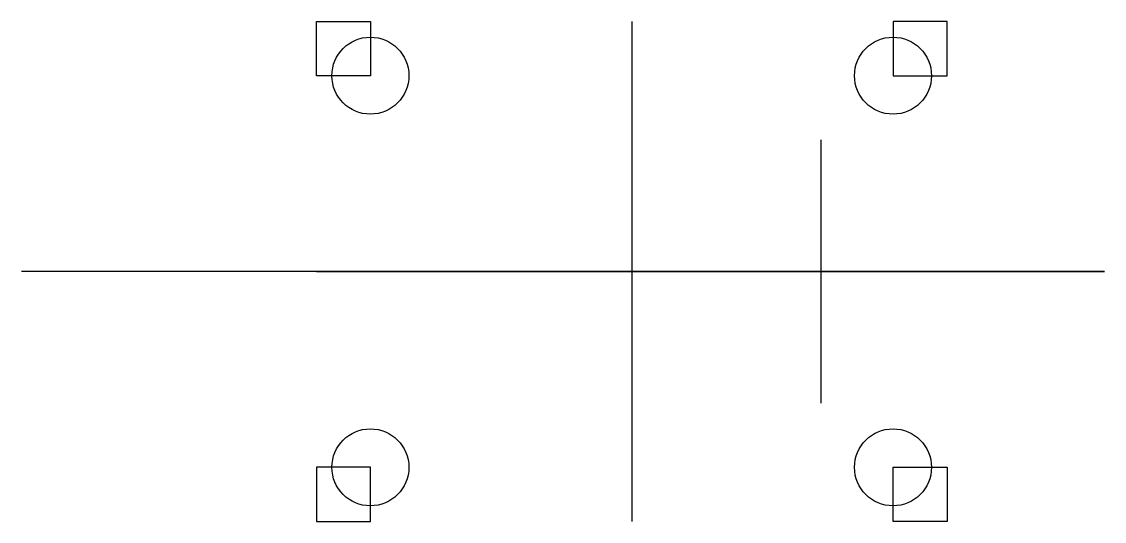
# Model space of a CAD drawing. Header units: millimetres. Extents: x 1633 to 1823, y 1488 to 1915.
# Drawn here: x 1633.2 to 1713.4, y 1878.1 to 1915.1 of the extents above; entities outside this region: 4.
import ezdxf

# ---------------------------------------------------------------- set-up
doc = ezdxf.new("R2010")
doc.units = ezdxf.units.MM
doc.layers.get('0').update_dxf_attribs({"color": 253})
doc.layers.get('Defpoints').update_dxf_attribs({"color": 253})
for name, color, linetype in [('Layer1', 252, 'Continuous'), ('Layer2', 254, 'Continuous'), ('Layer3', 150, 'Continuous')]:
    doc.layers.add(name, color=color, linetype=linetype)

msp = doc.modelspace()

# ---------------------------------------------------------------- linework, layer by layer
for centre in [(1659.07, 1911.094), (1697.77, 1911.094), (1659.07, 1882.094), (1697.77, 1882.094)]:
    msp.add_circle(centre, 2.85)
at = {"layer": 'Defpoints', "extrusion": (0, -1, 6.12323e-17)}
msp.add_circle((1692.42, 35.5, -1896.594), 12.05, dxfattribs=at)
at = {"layer": 'Layer1'}
for p, q in [((1655.07, 1915.094), (1659.07, 1915.094)), ((1655.07, 1911.094), (1655.07, 1915.094)), ((1655.07, 1911.094), (1655.07, 1915.094)), ((1659.07, 1915.094), (1659.07, 1911.094)), ((1678.42, 1915.094), (1678.42, 1878.094)), ((1678.42, 1915.094, 1.7), (1678.42, 1878.094, 1.7)), ((1701.77, 1915.094), (1697.77, 1915.094)), ((1697.77, 1915.094), (1697.77, 1911.094)), ((1701.77, 1911.094), (1701.77, 1915.094)), ((1659.07, 1911.094), (1655.07, 1911.094)), ((1697.77, 1911.094), (1701.77, 1911.094)), ((1701.77, 1896.594, 39), (1647.371, 1896.594, 39)), ((1655.07, 1896.594), (1701.77, 1896.594)), ((1655.07, 1896.594, 1.7), (1701.77, 1896.594, 1.7)), ((1678.42, 1896.594, 1.7), (1678.42, 1896.594, 39.7)), ((1678.42, 1896.594, 14.7), (1692.92, 1896.594, 14.7)), ((1701.77, 1896.594), (1701.77, 1896.594, 51)), ((1701.77, 1896.594), (1701.77, 1896.594, 39)), ((1659.07, 1882.094), (1655.07, 1882.094)), ((1655.07, 1882.094), (1655.07, 1878.094)), ((1655.07, 1882.094), (1655.07, 1882.094, 1.7)), ((1659.07, 1882.094, 1.7), (1655.07, 1882.094, 1.7)), ((1655.07, 1882.094, 1.7), (1655.07, 1878.094, 1.7)), ((1659.07, 1878.094), (1659.07, 1882.094)), ((1659.07, 1882.094), (1659.07, 1882.094, 1.7)), ((1659.07, 1878.094, 1.7), (1659.07, 1882.094, 1.7)), ((1697.77, 1878.094), (1697.77, 1882.094)), ((1697.77, 1882.094), (1701.77, 1882.094)), ((1701.77, 1882.094), (1701.77, 1878.094)), ((1655.07, 1878.094), (1659.07, 1878.094)), ((1655.07, 1878.094), (1655.07, 1878.094)), ((1655.07, 1878.094), (1655.07, 1878.094, 1.7)), ((1655.07, 1878.094, 1.7), (1659.07, 1878.094, 1.7)), ((1701.77, 1878.094), (1697.77, 1878.094)), ((1701.77, 1878.094), (1701.77, 1878.094))]:
    msp.add_line(p, q, dxfattribs=at)
at = {"layer": 'Layer1', "extrusion": (0, 0, -1)}
for p, q in [((1678.42, 1896.594), (1692.42, 1896.594)), ((1678.42, 1896.594), (1692.42, 1896.594)), ((1692.42, 1896.594), (1692.42, 1896.594, 64.187))]:
    msp.add_line(p, q, dxfattribs=at)
at = {"layer": 'Layer1', "extrusion": (-4.86882e-15, -1, 0)}
msp.add_line((1659.07, 1878.094), (1659.07, 1878.094, 1.7), dxfattribs=at)
at = {"layer": 'Layer2'}
for p, q in [((1692.42, 1896.594, 39), (1692.42, 1896.594, 54.5)), ((1692.42, 1896.594, 51), (1701.77, 1896.594, 51)), ((1701.77, 1896.594), (1701.77, 1896.594, 51))]:
    msp.add_line(p, q, dxfattribs=at)
at = {"layer": 'Layer2', "extrusion": (0, 1, -1.83697e-16)}
msp.add_circle((-1692.42, 35.5, 1896.594), 15.5, dxfattribs=at)
at = {"layer": 'Layer3'}
for p, q in [((1692.42, 1906.344, 35.5), (1692.42, 1886.844, 35.5)), ((1701.77, 1896.594, 51), (1633.245, 1896.594, 51)), ((1678.42, 1896.594, 14.7), (1686.786, 1896.594, 37.562)), ((1713.42, 1896.594, 35.5), (1694.135, 1896.594, 41.25)), ((1713.42, 1896.594, -0.162), (1701.77, 1896.594)), ((1713.42, 1896.594, 35.5), (1713.42, 1896.594, -0.162)), ((1796.027, 1487.723, 37.562), (1789.111, 1487.723, 18.663)), ((1822.661, 1487.723, 35.5), (1803.376, 1487.723, 41.25))]:
    msp.add_line(p, q, dxfattribs=at)
at = {"layer": 'Layer3', "extrusion": (0, -1, 6.12323e-17)}
for centre in [(1692.42, 35.5, -1896.594), (1801.661, 35.5, -1487.723)]:
    msp.add_circle(centre, 21, dxfattribs=at)
at = {"layer": 'Layer3', "extrusion": (0, 1, -1.83697e-16)}
for centre in [(-1692.42, 35.5, 1896.594), (-1801.661, 35.5, 1487.723)]:
    msp.add_circle(centre, 6, dxfattribs=at)

doc.saveas('drawing.dxf')
